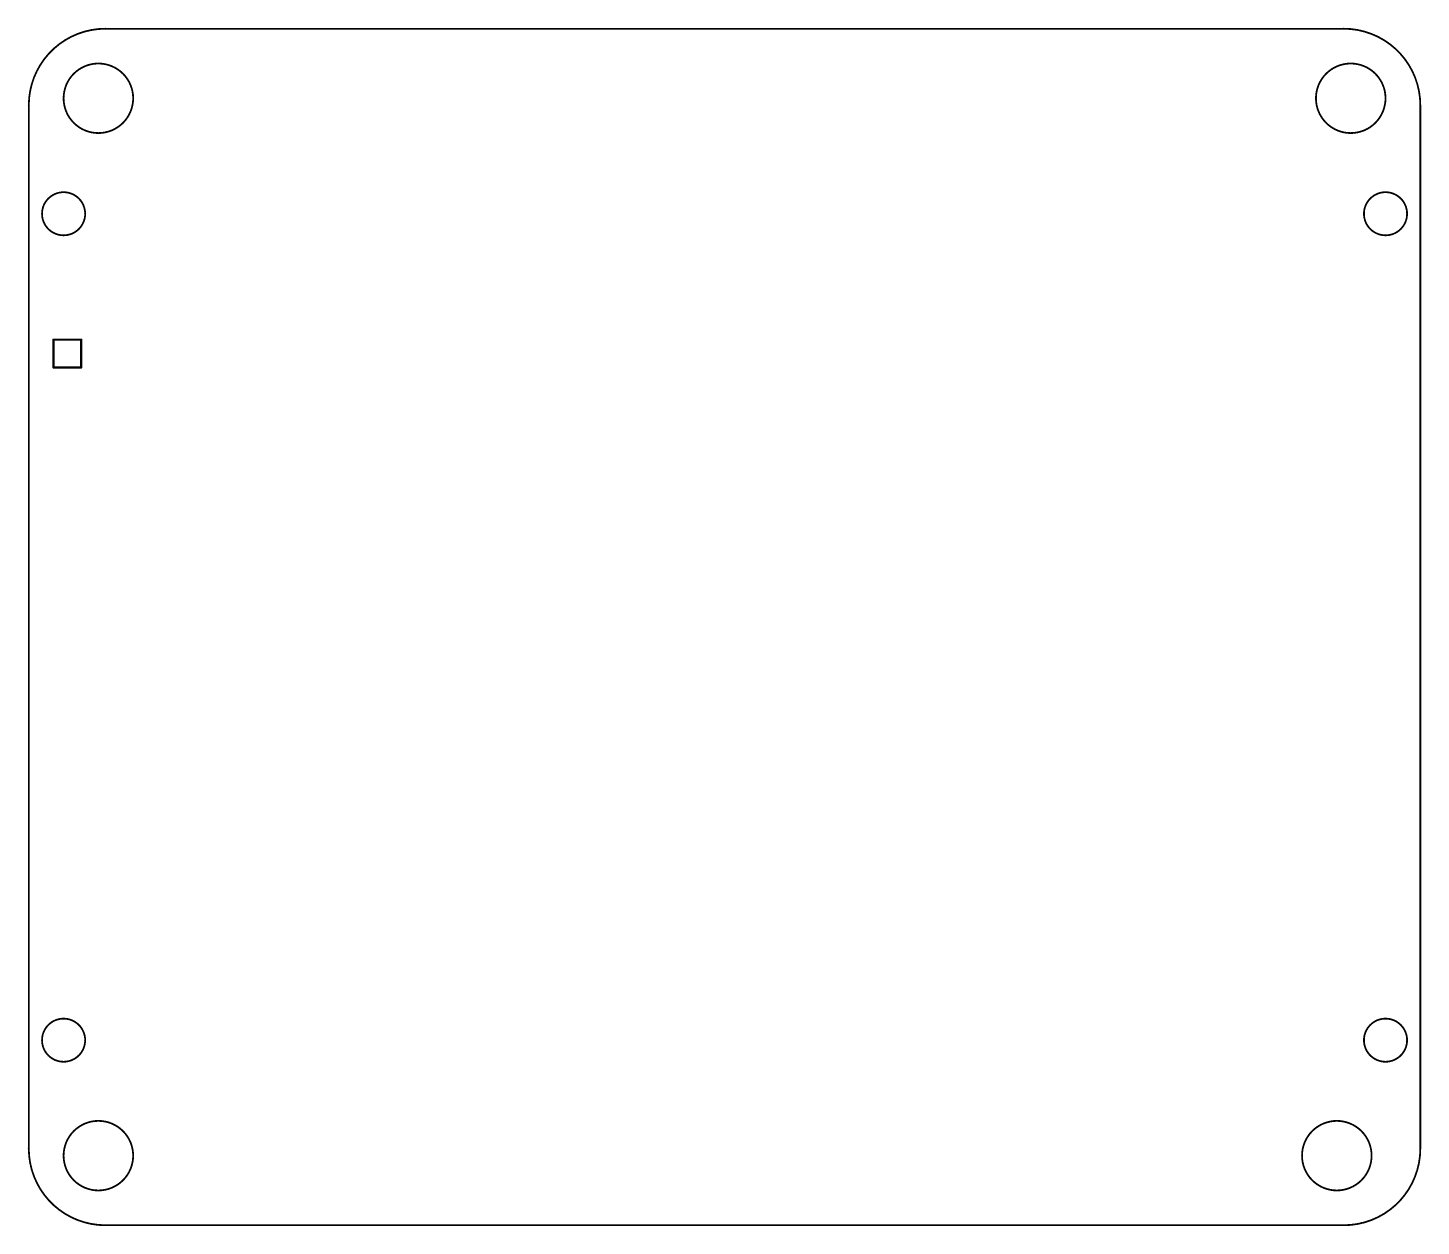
# Model space of a CAD drawing. Header units: millimetres. Extents: x 93 to 193, y 81 to 167.
import ezdxf

# ---------------------------------------------------------------- set-up
doc = ezdxf.new("R2010")
doc.units = ezdxf.units.MM
doc.layers.add('KeepOutLayer', color=6, linetype='Continuous')

msp = doc.modelspace()

# ---------------------------------------------------------------- linework, layer by layer
at = {"layer": 'KeepOutLayer', "const_width": 0.127}
for points in [[(92.69, 161.57, -0.414214), (98.19, 167.07)], [(187.19, 167.07, -0.414214), (192.69, 161.57)], [(98.19, 81.07, -0.414214), (92.69, 86.57)], [(192.69, 86.57, -0.414214), (187.19, 81.07)]]:
    msp.add_lwpolyline(points, format="xyb", dxfattribs=at)
at = {"layer": 'KeepOutLayer'}
for points, const_width in [([(98.19, 167.07), (187.19, 167.07)], 0.127), ([(92.69, 86.57), (92.69, 161.57)], 0.127), ([(192.69, 86.57), (192.69, 161.57)], 0.127), ([(94.46, 143.72), (94.46, 144.72)], 0.16), ([(94.46, 144.72), (96.46, 144.72)], 0.16), ([(96.46, 142.72), (96.46, 144.72)], 0.16), ([(94.46, 142.72), (94.46, 143.72)], 0.16), ([(94.46, 142.72), (96.46, 142.72)], 0.16), ([(98.19, 81.07), (187.19, 81.07)], 0.127)]:
    msp.add_lwpolyline(points, dxfattribs=dict(at, const_width=const_width))
for points, const_width in [([(98.15, 167.07, 1), (98.22, 167.07, 1)], 0.0635), ([(98.15, 167.07, 1), (98.22, 167.07, 1)], 0.0635), ([(187.15, 167.07, 1), (187.22, 167.07, 1)], 0.0635), ([(187.15, 167.07, 1), (187.22, 167.07, 1)], 0.0635), ([(100.19, 162.07, 1), (95.19, 162.07, 1)], 0.127), ([(190.19, 162.07, 1), (185.19, 162.07, 1)], 0.127), ([(92.65, 161.57, 1), (92.72, 161.57, 1)], 0.0635), ([(92.65, 161.57, 1), (92.72, 161.57, 1)], 0.0635), ([(95.15, 162.07, 1), (95.22, 162.07, 1)], 0.0635), ([(100.15, 162.07, 1), (100.22, 162.07, 1)], 0.0635), ([(185.15, 162.07, 1), (185.22, 162.07, 1)], 0.0635), ([(190.15, 162.07, 1), (190.22, 162.07, 1)], 0.0635), ([(192.65, 161.57, 1), (192.72, 161.57, 1)], 0.0635), ([(192.65, 161.57, 1), (192.72, 161.57, 1)], 0.0635), ([(96.74, 153.77, 1), (93.64, 153.77, 1)], 0.127), ([(191.74, 153.77, 1), (188.64, 153.77, 1)], 0.127), ([(93.6, 153.77, 1), (93.67, 153.77, 1)], 0.0635), ([(96.7, 153.77, 1), (96.77, 153.77, 1)], 0.0635), ([(188.6, 153.77, 1), (188.67, 153.77, 1)], 0.0635), ([(191.7, 153.77, 1), (191.77, 153.77, 1)], 0.0635), ([(94.42, 144.72, 1), (94.5, 144.72, 1)], 0.08), ([(94.42, 144.72, 1), (94.5, 144.72, 1)], 0.08), ([(96.42, 144.72, 1), (96.5, 144.72, 1)], 0.08), ([(96.42, 144.72, 1), (96.5, 144.72, 1)], 0.08), ([(94.42, 143.72, 1), (94.5, 143.72, 1)], 0.08), ([(94.42, 143.72, 1), (94.5, 143.72, 1)], 0.08), ([(94.42, 142.72, 1), (94.5, 142.72, 1)], 0.08), ([(94.42, 142.72, 1), (94.5, 142.72, 1)], 0.08), ([(96.42, 142.72, 1), (96.5, 142.72, 1)], 0.08), ([(96.42, 142.72, 1), (96.5, 142.72, 1)], 0.08), ([(96.74, 94.37, 1), (93.64, 94.37, 1)], 0.127), ([(191.74, 94.37, 1), (188.64, 94.37, 1)], 0.127), ([(93.6, 94.37, 1), (93.67, 94.37, 1)], 0.0635), ([(96.7, 94.37, 1), (96.77, 94.37, 1)], 0.0635), ([(188.6, 94.37, 1), (188.67, 94.37, 1)], 0.0635), ([(191.7, 94.37, 1), (191.77, 94.37, 1)], 0.0635), ([(100.19, 86.07, 1), (95.19, 86.07, 1)], 0.127), ([(189.19, 86.07, 1), (184.19, 86.07, 1)], 0.127), ([(92.65, 86.57, 1), (92.72, 86.57, 1)], 0.0635), ([(92.65, 86.57, 1), (92.72, 86.57, 1)], 0.0635), ([(95.15, 86.07, 1), (95.22, 86.07, 1)], 0.0635), ([(100.15, 86.07, 1), (100.22, 86.07, 1)], 0.0635), ([(184.15, 86.07, 1), (184.22, 86.07, 1)], 0.0635), ([(189.15, 86.07, 1), (189.22, 86.07, 1)], 0.0635), ([(192.65, 86.57, 1), (192.72, 86.57, 1)], 0.0635), ([(192.65, 86.57, 1), (192.72, 86.57, 1)], 0.0635), ([(98.15, 81.07, 1), (98.22, 81.07, 1)], 0.0635), ([(98.15, 81.07, 1), (98.22, 81.07, 1)], 0.0635), ([(187.15, 81.07, 1), (187.22, 81.07, 1)], 0.0635), ([(187.15, 81.07, 1), (187.22, 81.07, 1)], 0.0635)]:
    msp.add_lwpolyline(points, format="xyb", close=True, dxfattribs=dict(at, const_width=const_width))

doc.saveas('drawing.dxf')
